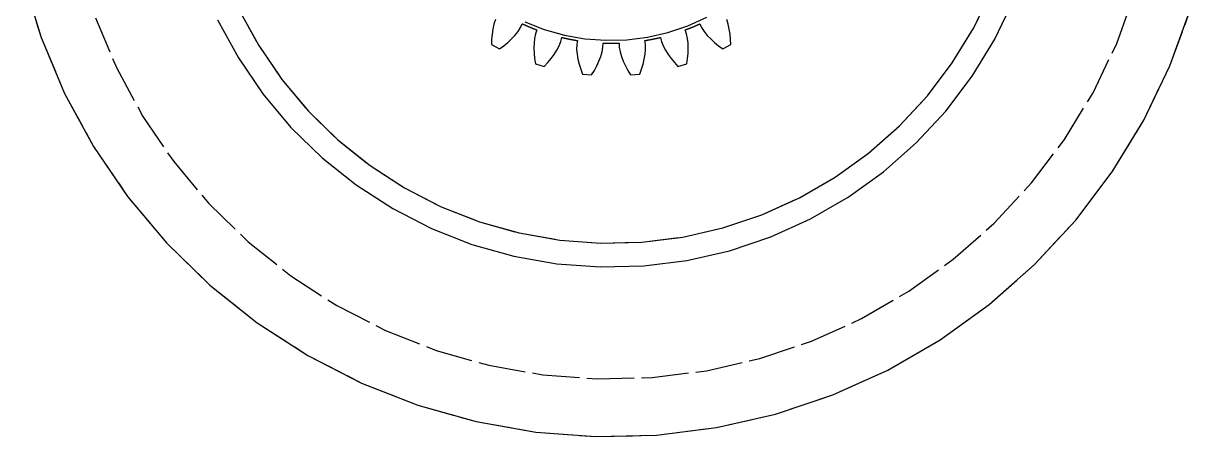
# Model space of a CAD drawing. Header units: millimetres. Extents: x -29 to 159, y -17 to 130.
# Drawn here: x -20.35 to 20.07, y 86.5 to 100.81 of the extents above; entities that cross this region are included whole.
import ezdxf

# ---------------------------------------------------------------- set-up
doc = ezdxf.new("R2010")
doc.units = ezdxf.units.MM
doc.linetypes.add('DASHED', pattern=[1.524, 1.27, -0.254])
doc.layers.add('HIDDEN', color=8, linetype='DASHED')
doc.layers.add('VISIBLE', color=7, linetype='CONTINUOUS')

msp = doc.modelspace()

# ---------------------------------------------------------------- linework, layer by layer
at = {"layer": 'HIDDEN'}
for points in [[(-20.35062, 102.31157), (-19.73355, 100.31105), (-18.92035, 98.38191), (-17.91911, 96.54333), (-16.73978, 94.81358), (-15.39409, 93.20985), (-13.8954, 91.74807), (-12.25862, 90.44277), (-10.5, 89.30694), (-8.63703, 88.35185), (-6.68822, 87.587), (-4.67294, 87.01999), (-2.61122, 86.65645), (-0.52354, 86.5), (1.56933, 86.55219), (3.64661, 86.81251), (5.68765, 87.27836), (7.67216, 87.94512), (9.58042, 88.80616), (11.39347, 89.85293), (13.09329, 91.07501), (14.66297, 92.46027), (16.08693, 93.99493), (17.35101, 95.66375), (18.44265, 97.45014), (19.351, 99.33634), (20.06703, 101.30361)], [(-17.85416, 100.99509), (-17.11841, 99.24968), (-16.21253, 97.5862), (-15.14552, 96.02119), (-13.92799, 94.57019), (-12.57203, 93.24763), (-11.09113, 92.06665), (-9.5, 91.03899), (-7.81445, 90.17486), (-6.05125, 89.48285), (-4.2279, 88.96984), (-2.36253, 88.64093), (-0.47368, 88.49938), (1.41987, 88.5466), (3.29932, 88.78213), (5.14597, 89.20361), (6.94148, 89.80687), (8.668, 90.58591), (10.30838, 91.53298), (11.84631, 92.63867), (13.2665, 93.892), (14.55484, 95.28051), (15.69854, 96.79039), (16.68621, 98.40665), (17.50805, 100.11321), (18.15588, 101.89312)], [(-17.85416, 100.99509), (-17.11841, 99.24968), (-16.21253, 97.5862), (-15.14552, 96.02119), (-13.92799, 94.57019), (-12.57203, 93.24763), (-11.09113, 92.06665), (-9.5, 91.03899), (-7.81445, 90.17486), (-6.05125, 89.48285), (-4.2279, 88.96984), (-2.36253, 88.64093), (-0.47368, 88.49938), (1.41987, 88.5466), (3.29932, 88.78213), (5.14597, 89.20361), (6.94148, 89.80687), (8.668, 90.58591), (10.30838, 91.53298), (11.84631, 92.63867), (13.2665, 93.892), (14.55484, 95.28051), (15.69854, 96.79039), (16.68621, 98.40665), (17.50805, 100.11321), (18.15588, 101.89312)], [(-12.88385, 101.28894), (-12.20206, 100.03695), (-11.39899, 98.85907), (-10.48264, 97.767), (-9.46211, 96.7716), (-8.34753, 95.88276), (-7.15, 95.10931), (-5.88141, 94.45894), (-4.55436, 93.93811), (-3.18205, 93.552), (-1.77811, 93.30445), (-0.35651, 93.19792), (1.06864, 93.23346), (2.48317, 93.41072), (3.87302, 93.72795), (5.22438, 94.18198), (6.52381, 94.76831), (7.75841, 95.4811), (8.9159, 96.31328), (9.98479, 97.25658), (10.95444, 98.30161), (11.81521, 99.438), (12.55857, 100.65444), (13.17711, 101.93886)], [(-4.05581, 100.7782), (-4.09309, 100.60965)], [(-4.05581, 100.7782), (-4.09309, 100.60965)], [(-4.00665, 100.93993), (-4.05581, 100.7782)], [(-4.00665, 100.93993), (-4.05581, 100.7782)], [(-3.22309, 100.52111), (-3.13389, 100.66031)], [(-3.22309, 100.52111), (-3.13389, 100.66031)], [(-3.13389, 100.66031), (-3.07447, 100.78987)], [(-3.13389, 100.66031), (-3.07447, 100.78987)], [(-3.07447, 100.78987), (-3.06653, 100.78624), (-3.05858, 100.78261), (-3.05063, 100.77899), (-3.04268, 100.77538), (-3.03472, 100.77178), (-3.02675, 100.76819), (-3.01879, 100.76461), (-3.01082, 100.76104), (-3.00284, 100.75748), (-2.99486, 100.75393), (-2.98688, 100.75039), (-2.97889, 100.74685), (-2.97089, 100.74333), (-2.9629, 100.73982), (-2.9549, 100.73631), (-2.94689, 100.73282), (-2.93888, 100.72933), (-2.93087, 100.72586), (-2.92285, 100.72239), (-2.91483, 100.71893), (-2.9068, 100.71549), (-2.89877, 100.71205), (-2.89074, 100.70862), (-2.8827, 100.7052), (-2.87466, 100.70179), (-2.86661, 100.69839), (-2.85856, 100.695), (-2.85051, 100.69162), (-2.84245, 100.68825), (-2.83439, 100.68489), (-2.82632, 100.68153), (-2.81825, 100.67819), (-2.81018, 100.67486), (-2.8021, 100.67153), (-2.79402, 100.66822), (-2.78594, 100.66492), (-2.77785, 100.66162), (-2.76975, 100.65834), (-2.76166, 100.65506), (-2.75355, 100.65179), (-2.74545, 100.64854), (-2.73734, 100.64529), (-2.72923, 100.64205), (-2.72111, 100.63883), (-2.71299, 100.63561), (-2.70487, 100.6324), (-2.69674, 100.6292), (-2.68861, 100.62601), (-2.68047, 100.62283), (-2.67233, 100.61966), (-2.66419, 100.6165), (-2.65604, 100.61335), (-2.64789, 100.61021), (-2.63974, 100.60708), (-2.63158, 100.60396), (-2.62342, 100.60085), (-2.61525, 100.59774), (-2.60708, 100.59465), (-2.59891, 100.59157), (-2.59073, 100.58849), (-2.58255, 100.58543), (-2.57437, 100.58238), (-2.56618, 100.57933)], [(-3.07447, 100.78987), (-3.06653, 100.78624), (-3.05858, 100.78261), (-3.05063, 100.77899), (-3.04268, 100.77538), (-3.03472, 100.77178), (-3.02675, 100.76819), (-3.01879, 100.76461), (-3.01082, 100.76104), (-3.00284, 100.75748), (-2.99486, 100.75393), (-2.98688, 100.75039), (-2.97889, 100.74685), (-2.97089, 100.74333), (-2.9629, 100.73982), (-2.9549, 100.73631), (-2.94689, 100.73282), (-2.93888, 100.72933), (-2.93087, 100.72586), (-2.92285, 100.72239), (-2.91483, 100.71893), (-2.9068, 100.71549), (-2.89877, 100.71205), (-2.89074, 100.70862), (-2.8827, 100.7052), (-2.87466, 100.70179), (-2.86661, 100.69839), (-2.85856, 100.695), (-2.85051, 100.69162), (-2.84245, 100.68825), (-2.83439, 100.68489), (-2.82632, 100.68153), (-2.81825, 100.67819), (-2.81018, 100.67486), (-2.8021, 100.67153), (-2.79402, 100.66822), (-2.78594, 100.66492), (-2.77785, 100.66162), (-2.76975, 100.65834), (-2.76166, 100.65506), (-2.75355, 100.65179), (-2.74545, 100.64854), (-2.73734, 100.64529), (-2.72923, 100.64205), (-2.72111, 100.63883), (-2.71299, 100.63561), (-2.70487, 100.6324), (-2.69674, 100.6292), (-2.68861, 100.62601), (-2.68047, 100.62283), (-2.67233, 100.61966), (-2.66419, 100.6165), (-2.65604, 100.61335), (-2.64789, 100.61021), (-2.63974, 100.60708), (-2.63158, 100.60396), (-2.62342, 100.60085), (-2.61525, 100.59774), (-2.60708, 100.59465), (-2.59891, 100.59157), (-2.59073, 100.58849), (-2.58255, 100.58543), (-2.57437, 100.58238), (-2.56618, 100.57933)], [(2.56618, 100.57933), (2.57437, 100.58238), (2.58255, 100.58543), (2.59073, 100.58849), (2.59891, 100.59157), (2.60708, 100.59465), (2.61525, 100.59774), (2.62342, 100.60085), (2.63158, 100.60396), (2.63974, 100.60708), (2.64789, 100.61021), (2.65604, 100.61335), (2.66419, 100.6165), (2.67233, 100.61966), (2.68047, 100.62283), (2.68861, 100.62601), (2.69674, 100.6292), (2.70487, 100.6324), (2.71299, 100.63561), (2.72111, 100.63883), (2.72923, 100.64205), (2.73734, 100.64529), (2.74545, 100.64854), (2.75355, 100.65179), (2.76166, 100.65506), (2.76975, 100.65834), (2.77785, 100.66162), (2.78594, 100.66492), (2.79402, 100.66822), (2.8021, 100.67153), (2.81018, 100.67486), (2.81825, 100.67819), (2.82632, 100.68153), (2.83439, 100.68489), (2.84245, 100.68825), (2.85051, 100.69162), (2.85856, 100.695), (2.86661, 100.69839), (2.87466, 100.70179), (2.8827, 100.7052), (2.89074, 100.70862), (2.89877, 100.71205), (2.9068, 100.71549), (2.91483, 100.71893), (2.92285, 100.72239), (2.93087, 100.72586), (2.93888, 100.72933), (2.94689, 100.73282), (2.9549, 100.73631), (2.9629, 100.73982), (2.97089, 100.74333), (2.97889, 100.74685), (2.98688, 100.75039), (2.99486, 100.75393), (3.00284, 100.75748), (3.01082, 100.76104), (3.01879, 100.76461), (3.02675, 100.76819), (3.03472, 100.77178), (3.04268, 100.77538), (3.05063, 100.77899), (3.05858, 100.78261), (3.06653, 100.78624), (3.07447, 100.78987)], [(2.56618, 100.57933), (2.57437, 100.58238), (2.58255, 100.58543), (2.59073, 100.58849), (2.59891, 100.59157), (2.60708, 100.59465), (2.61525, 100.59774), (2.62342, 100.60085), (2.63158, 100.60396), (2.63974, 100.60708), (2.64789, 100.61021), (2.65604, 100.61335), (2.66419, 100.6165), (2.67233, 100.61966), (2.68047, 100.62283), (2.68861, 100.62601), (2.69674, 100.6292), (2.70487, 100.6324), (2.71299, 100.63561), (2.72111, 100.63883), (2.72923, 100.64205), (2.73734, 100.64529), (2.74545, 100.64854), (2.75355, 100.65179), (2.76166, 100.65506), (2.76975, 100.65834), (2.77785, 100.66162), (2.78594, 100.66492), (2.79402, 100.66822), (2.8021, 100.67153), (2.81018, 100.67486), (2.81825, 100.67819), (2.82632, 100.68153), (2.83439, 100.68489), (2.84245, 100.68825), (2.85051, 100.69162), (2.85856, 100.695), (2.86661, 100.69839), (2.87466, 100.70179), (2.8827, 100.7052), (2.89074, 100.70862), (2.89877, 100.71205), (2.9068, 100.71549), (2.91483, 100.71893), (2.92285, 100.72239), (2.93087, 100.72586), (2.93888, 100.72933), (2.94689, 100.73282), (2.9549, 100.73631), (2.9629, 100.73982), (2.97089, 100.74333), (2.97889, 100.74685), (2.98688, 100.75039), (2.99486, 100.75393), (3.00284, 100.75748), (3.01082, 100.76104), (3.01879, 100.76461), (3.02675, 100.76819), (3.03472, 100.77178), (3.04268, 100.77538), (3.05063, 100.77899), (3.05858, 100.78261), (3.06653, 100.78624), (3.07447, 100.78987)], [(3.07447, 100.78987), (3.13389, 100.66031)], [(3.07447, 100.78987), (3.13389, 100.66031)], [(3.13389, 100.66031), (3.22309, 100.52111)], [(3.13389, 100.66031), (3.22309, 100.52111)], [(4.05581, 100.7782), (4.00665, 100.93993)], [(4.05581, 100.7782), (4.00665, 100.93993)], [(4.09309, 100.60965), (4.05581, 100.7782)], [(4.09309, 100.60965), (4.05581, 100.7782)], [(-4.13779, 100.25663), (-4.14657, 100.0735)], [(-4.13779, 100.25663), (-4.14657, 100.0735)], [(-4.12013, 100.43554), (-4.13779, 100.25663)], [(-4.12013, 100.43554), (-4.13779, 100.25663)], [(-4.09309, 100.60965), (-4.12013, 100.43554)], [(-4.09309, 100.60965), (-4.12013, 100.43554)], [(-3.57944, 100.14653), (-3.44969, 100.26575)], [(-3.57944, 100.14653), (-3.44969, 100.26575)], [(-3.44969, 100.26575), (-3.33026, 100.39039)], [(-3.44969, 100.26575), (-3.33026, 100.39039)], [(-3.33026, 100.39039), (-3.22309, 100.52111)], [(-3.33026, 100.39039), (-3.22309, 100.52111)], [(-2.65113, 100.2842), (-2.66779, 100.11598)], [(-2.65113, 100.2842), (-2.66779, 100.11598)], [(-2.61578, 100.4457), (-2.65113, 100.2842)], [(-2.61578, 100.4457), (-2.65113, 100.2842)], [(-2.56618, 100.57933), (-2.61578, 100.4457)], [(-2.56618, 100.57933), (-2.61578, 100.4457)], [(-1.74059, 100.18021), (-1.70759, 100.31888)], [(-1.74059, 100.18021), (-1.70759, 100.31888)], [(-1.70759, 100.31888), (-1.69909, 100.31686), (-1.69059, 100.31486), (-1.68208, 100.31286), (-1.67358, 100.31087), (-1.66507, 100.30889), (-1.65656, 100.30693), (-1.64805, 100.30497), (-1.63953, 100.30302), (-1.63101, 100.30109), (-1.62249, 100.29916), (-1.61397, 100.29724), (-1.60545, 100.29534), (-1.59692, 100.29344), (-1.58839, 100.29155), (-1.57986, 100.28968), (-1.57133, 100.28781), (-1.56279, 100.28596), (-1.55426, 100.28411), (-1.54572, 100.28227), (-1.53717, 100.28045), (-1.52863, 100.27863), (-1.52008, 100.27683), (-1.51154, 100.27503), (-1.50299, 100.27325), (-1.49443, 100.27147), (-1.48588, 100.26971), (-1.47732, 100.26795), (-1.46876, 100.26621), (-1.4602, 100.26447), (-1.45164, 100.26275), (-1.44307, 100.26103), (-1.43451, 100.25933), (-1.42594, 100.25764), (-1.41737, 100.25595), (-1.40879, 100.25428), (-1.40022, 100.25262), (-1.39164, 100.25096), (-1.38306, 100.24932), (-1.37448, 100.24769), (-1.3659, 100.24606), (-1.35732, 100.24445), (-1.34873, 100.24285), (-1.34014, 100.24126), (-1.33155, 100.23967), (-1.32296, 100.2381), (-1.31436, 100.23654), (-1.30577, 100.23499), (-1.29717, 100.23345), (-1.28857, 100.23192), (-1.27997, 100.23039), (-1.27137, 100.22888), (-1.26276, 100.22738), (-1.25415, 100.22589), (-1.24555, 100.22441), (-1.23694, 100.22294), (-1.22832, 100.22148), (-1.21971, 100.22003), (-1.2111, 100.21859), (-1.20248, 100.21716), (-1.19386, 100.21574), (-1.18524, 100.21434), (-1.17662, 100.21294), (-1.16799, 100.21155)], [(-1.70759, 100.31888), (-1.69909, 100.31686), (-1.69059, 100.31486), (-1.68208, 100.31286), (-1.67358, 100.31087), (-1.66507, 100.30889), (-1.65656, 100.30693), (-1.64805, 100.30497), (-1.63953, 100.30302), (-1.63101, 100.30109), (-1.62249, 100.29916), (-1.61397, 100.29724), (-1.60545, 100.29534), (-1.59692, 100.29344), (-1.58839, 100.29155), (-1.57986, 100.28968), (-1.57133, 100.28781), (-1.56279, 100.28596), (-1.55426, 100.28411), (-1.54572, 100.28227), (-1.53717, 100.28045), (-1.52863, 100.27863), (-1.52008, 100.27683), (-1.51154, 100.27503), (-1.50299, 100.27325), (-1.49443, 100.27147), (-1.48588, 100.26971), (-1.47732, 100.26795), (-1.46876, 100.26621), (-1.4602, 100.26447), (-1.45164, 100.26275), (-1.44307, 100.26103), (-1.43451, 100.25933), (-1.42594, 100.25764), (-1.41737, 100.25595), (-1.40879, 100.25428), (-1.40022, 100.25262), (-1.39164, 100.25096), (-1.38306, 100.24932), (-1.37448, 100.24769), (-1.3659, 100.24606), (-1.35732, 100.24445), (-1.34873, 100.24285), (-1.34014, 100.24126), (-1.33155, 100.23967), (-1.32296, 100.2381), (-1.31436, 100.23654), (-1.30577, 100.23499), (-1.29717, 100.23345), (-1.28857, 100.23192), (-1.27997, 100.23039), (-1.27137, 100.22888), (-1.26276, 100.22738), (-1.25415, 100.22589), (-1.24555, 100.22441), (-1.23694, 100.22294), (-1.22832, 100.22148), (-1.21971, 100.22003), (-1.2111, 100.21859), (-1.20248, 100.21716), (-1.19386, 100.21574), (-1.18524, 100.21434), (-1.17662, 100.21294), (-1.16799, 100.21155)], [(1.16799, 100.21155), (1.17662, 100.21294), (1.18524, 100.21434), (1.19386, 100.21574), (1.20248, 100.21716), (1.2111, 100.21859), (1.21971, 100.22003), (1.22832, 100.22148), (1.23694, 100.22294), (1.24555, 100.22441), (1.25415, 100.22589), (1.26276, 100.22738), (1.27137, 100.22888), (1.27997, 100.23039), (1.28857, 100.23192), (1.29717, 100.23345), (1.30577, 100.23499), (1.31436, 100.23654), (1.32296, 100.2381), (1.33155, 100.23967), (1.34014, 100.24126), (1.34873, 100.24285), (1.35732, 100.24445), (1.3659, 100.24606), (1.37448, 100.24769), (1.38306, 100.24932), (1.39164, 100.25096), (1.40022, 100.25262), (1.40879, 100.25428), (1.41737, 100.25595), (1.42594, 100.25764), (1.43451, 100.25933), (1.44307, 100.26103), (1.45164, 100.26275), (1.4602, 100.26447), (1.46876, 100.26621), (1.47732, 100.26795), (1.48588, 100.26971), (1.49443, 100.27147), (1.50299, 100.27325), (1.51154, 100.27503), (1.52008, 100.27683), (1.52863, 100.27863), (1.53717, 100.28045), (1.54572, 100.28227), (1.55426, 100.28411), (1.56279, 100.28596), (1.57133, 100.28781), (1.57986, 100.28968), (1.58839, 100.29155), (1.59692, 100.29344), (1.60545, 100.29534), (1.61397, 100.29724), (1.62249, 100.29916), (1.63101, 100.30109), (1.63953, 100.30302), (1.64805, 100.30497), (1.65656, 100.30693), (1.66507, 100.30889), (1.67358, 100.31087), (1.68208, 100.31286), (1.69059, 100.31486), (1.69909, 100.31686), (1.70759, 100.31888)], [(1.16799, 100.21155), (1.17662, 100.21294), (1.18524, 100.21434), (1.19386, 100.21574), (1.20248, 100.21716), (1.2111, 100.21859), (1.21971, 100.22003), (1.22832, 100.22148), (1.23694, 100.22294), (1.24555, 100.22441), (1.25415, 100.22589), (1.26276, 100.22738), (1.27137, 100.22888), (1.27997, 100.23039), (1.28857, 100.23192), (1.29717, 100.23345), (1.30577, 100.23499), (1.31436, 100.23654), (1.32296, 100.2381), (1.33155, 100.23967), (1.34014, 100.24126), (1.34873, 100.24285), (1.35732, 100.24445), (1.3659, 100.24606), (1.37448, 100.24769), (1.38306, 100.24932), (1.39164, 100.25096), (1.40022, 100.25262), (1.40879, 100.25428), (1.41737, 100.25595), (1.42594, 100.25764), (1.43451, 100.25933), (1.44307, 100.26103), (1.45164, 100.26275), (1.4602, 100.26447), (1.46876, 100.26621), (1.47732, 100.26795), (1.48588, 100.26971), (1.49443, 100.27147), (1.50299, 100.27325), (1.51154, 100.27503), (1.52008, 100.27683), (1.52863, 100.27863), (1.53717, 100.28045), (1.54572, 100.28227), (1.55426, 100.28411), (1.56279, 100.28596), (1.57133, 100.28781), (1.57986, 100.28968), (1.58839, 100.29155), (1.59692, 100.29344), (1.60545, 100.29534), (1.61397, 100.29724), (1.62249, 100.29916), (1.63101, 100.30109), (1.63953, 100.30302), (1.64805, 100.30497), (1.65656, 100.30693), (1.66507, 100.30889), (1.67358, 100.31087), (1.68208, 100.31286), (1.69059, 100.31486), (1.69909, 100.31686), (1.70759, 100.31888)], [(1.70759, 100.31888), (1.74059, 100.18021)], [(1.70759, 100.31888), (1.74059, 100.18021)], [(2.61578, 100.4457), (2.56618, 100.57933)], [(2.61578, 100.4457), (2.56618, 100.57933)], [(2.65113, 100.2842), (2.61578, 100.4457)], [(2.65113, 100.2842), (2.61578, 100.4457)], [(2.66779, 100.11598), (2.65113, 100.2842)], [(2.66779, 100.11598), (2.65113, 100.2842)], [(3.22309, 100.52111), (3.33026, 100.39039)], [(3.22309, 100.52111), (3.33026, 100.39039)], [(3.33026, 100.39039), (3.44969, 100.26575)], [(3.33026, 100.39039), (3.44969, 100.26575)], [(3.44969, 100.26575), (3.57944, 100.14653)], [(3.44969, 100.26575), (3.57944, 100.14653)], [(4.12013, 100.43554), (4.09309, 100.60965)], [(4.12013, 100.43554), (4.09309, 100.60965)], [(4.13779, 100.25663), (4.12013, 100.43554)], [(4.13779, 100.25663), (4.12013, 100.43554)], [(4.14657, 100.0735), (4.13779, 100.25663)], [(4.14657, 100.0735), (4.13779, 100.25663)], [(-4.14657, 100.0735), (-3.86577, 99.92341)], [(-4.14657, 100.0735), (-3.86577, 99.92341)], [(-3.86577, 99.92341), (-3.71838, 100.03245)], [(-3.86577, 99.92341), (-3.71838, 100.03245)], [(-3.71838, 100.03245), (-3.57944, 100.14653)], [(-3.71838, 100.03245), (-3.57944, 100.14653)], [(-2.66779, 100.11598), (-2.67147, 99.9434)], [(-2.66779, 100.11598), (-2.67147, 99.9434)], [(-2.67147, 99.9434), (-2.66403, 99.76735)], [(-2.67147, 99.9434), (-2.66403, 99.76735)], [(-1.97335, 99.73162), (-1.88053, 99.87717)], [(-1.97335, 99.73162), (-1.88053, 99.87717)], [(-1.88053, 99.87717), (-1.80092, 100.02629)], [(-1.88053, 99.87717), (-1.80092, 100.02629)], [(-1.80092, 100.02629), (-1.74059, 100.18021)], [(-1.80092, 100.02629), (-1.74059, 100.18021)], [(-1.19057, 100.07081), (-1.19373, 99.90551)], [(-1.19057, 100.07081), (-1.19373, 99.90551)], [(-1.19373, 99.90551), (-1.17725, 99.73728)], [(-1.19373, 99.90551), (-1.17725, 99.73728)], [(-1.16799, 100.21155), (-1.19057, 100.07081)], [(-1.16799, 100.21155), (-1.19057, 100.07081)], [(-0.30954, 99.81843), (-0.2804, 99.98116)], [(-0.30954, 99.81843), (-0.2804, 99.98116)], [(-0.2804, 99.98116), (-0.27508, 100.1236)], [(-0.2804, 99.98116), (-0.27508, 100.1236)], [(-0.27508, 100.1236), (-0.26635, 100.12328), (-0.25762, 100.12297), (-0.24889, 100.12267), (-0.24016, 100.12238), (-0.23143, 100.12211), (-0.2227, 100.12184), (-0.21397, 100.12158), (-0.20524, 100.12133), (-0.19651, 100.12109), (-0.18778, 100.12086), (-0.17905, 100.12065), (-0.17031, 100.12044), (-0.16158, 100.12024), (-0.15285, 100.12006), (-0.14412, 100.11988), (-0.13538, 100.11972), (-0.12665, 100.11956), (-0.11791, 100.11942), (-0.10918, 100.11928), (-0.10045, 100.11916), (-0.09171, 100.11904), (-0.08298, 100.11894), (-0.07424, 100.11885), (-0.06551, 100.11876), (-0.05678, 100.11869), (-0.04804, 100.11863), (-0.03931, 100.11858), (-0.03057, 100.11854), (-0.02184, 100.11851), (-0.0131, 100.11848), (-0.00437, 100.11847), (0.00437, 100.11847), (0.0131, 100.11848), (0.02184, 100.11851), (0.03057, 100.11854), (0.03931, 100.11858), (0.04804, 100.11863), (0.05678, 100.11869), (0.06551, 100.11876), (0.07424, 100.11885), (0.08298, 100.11894), (0.09171, 100.11904), (0.10045, 100.11916), (0.10918, 100.11928), (0.11791, 100.11942), (0.12665, 100.11956), (0.13538, 100.11972), (0.14412, 100.11988), (0.15285, 100.12006), (0.16158, 100.12024), (0.17031, 100.12044), (0.17905, 100.12065), (0.18778, 100.12086), (0.19651, 100.12109), (0.20524, 100.12133), (0.21397, 100.12158), (0.2227, 100.12184), (0.23143, 100.12211), (0.24016, 100.12238), (0.24889, 100.12267), (0.25762, 100.12297), (0.26635, 100.12328), (0.27508, 100.1236)], [(-0.27508, 100.1236), (-0.26635, 100.12328), (-0.25762, 100.12297), (-0.24889, 100.12267), (-0.24016, 100.12238), (-0.23143, 100.12211), (-0.2227, 100.12184), (-0.21397, 100.12158), (-0.20524, 100.12133), (-0.19651, 100.12109), (-0.18778, 100.12086), (-0.17905, 100.12065), (-0.17031, 100.12044), (-0.16158, 100.12024), (-0.15285, 100.12006), (-0.14412, 100.11988), (-0.13538, 100.11972), (-0.12665, 100.11956), (-0.11791, 100.11942), (-0.10918, 100.11928), (-0.10045, 100.11916), (-0.09171, 100.11904), (-0.08298, 100.11894), (-0.07424, 100.11885), (-0.06551, 100.11876), (-0.05678, 100.11869), (-0.04804, 100.11863), (-0.03931, 100.11858), (-0.03057, 100.11854), (-0.02184, 100.11851), (-0.0131, 100.11848), (-0.00437, 100.11847), (0.00437, 100.11847), (0.0131, 100.11848), (0.02184, 100.11851), (0.03057, 100.11854), (0.03931, 100.11858), (0.04804, 100.11863), (0.05678, 100.11869), (0.06551, 100.11876), (0.07424, 100.11885), (0.08298, 100.11894), (0.09171, 100.11904), (0.10045, 100.11916), (0.10918, 100.11928), (0.11791, 100.11942), (0.12665, 100.11956), (0.13538, 100.11972), (0.14412, 100.11988), (0.15285, 100.12006), (0.16158, 100.12024), (0.17031, 100.12044), (0.17905, 100.12065), (0.18778, 100.12086), (0.19651, 100.12109), (0.20524, 100.12133), (0.21397, 100.12158), (0.2227, 100.12184), (0.23143, 100.12211), (0.24016, 100.12238), (0.24889, 100.12267), (0.25762, 100.12297), (0.26635, 100.12328), (0.27508, 100.1236)], [(0.27508, 100.1236), (0.2804, 99.98116)], [(0.27508, 100.1236), (0.2804, 99.98116)], [(0.2804, 99.98116), (0.30954, 99.81843)], [(0.2804, 99.98116), (0.30954, 99.81843)], [(1.19057, 100.07081), (1.16799, 100.21155)], [(1.19057, 100.07081), (1.16799, 100.21155)], [(1.17725, 99.73728), (1.19373, 99.90551)], [(1.17725, 99.73728), (1.19373, 99.90551)], [(1.19373, 99.90551), (1.19057, 100.07081)], [(1.19373, 99.90551), (1.19057, 100.07081)], [(1.74059, 100.18021), (1.80092, 100.02629)], [(1.74059, 100.18021), (1.80092, 100.02629)], [(1.80092, 100.02629), (1.88053, 99.87717)], [(1.80092, 100.02629), (1.88053, 99.87717)], [(1.88053, 99.87717), (1.97335, 99.73162)], [(1.88053, 99.87717), (1.97335, 99.73162)], [(2.66403, 99.76735), (2.67147, 99.9434)], [(2.66403, 99.76735), (2.67147, 99.9434)], [(2.67147, 99.9434), (2.66779, 100.11598)], [(2.67147, 99.9434), (2.66779, 100.11598)], [(3.57944, 100.14653), (3.71838, 100.03245)], [(3.57944, 100.14653), (3.71838, 100.03245)], [(3.71838, 100.03245), (3.86577, 99.92341)], [(3.71838, 100.03245), (3.86577, 99.92341)], [(3.86577, 99.92341), (4.14657, 100.0735)], [(3.86577, 99.92341), (4.14657, 100.0735)], [(-2.66403, 99.76735), (-2.64645, 99.58844)], [(-2.66403, 99.76735), (-2.64645, 99.58844)], [(-2.64645, 99.58844), (-2.61933, 99.40712)], [(-2.64645, 99.58844), (-2.61933, 99.40712)], [(-2.31465, 99.31469), (-2.19136, 99.45039)], [(-2.31465, 99.31469), (-2.19136, 99.45039)], [(-2.19136, 99.45039), (-2.07734, 99.58938)], [(-2.19136, 99.45039), (-2.07734, 99.58938)], [(-2.07734, 99.58938), (-1.97335, 99.73162)], [(-2.07734, 99.58938), (-1.97335, 99.73162)], [(-1.17725, 99.73728), (-1.14719, 99.56729)], [(-1.17725, 99.73728), (-1.14719, 99.56729)], [(-1.14719, 99.56729), (-1.10555, 99.39608)], [(-1.14719, 99.56729), (-1.10555, 99.39608)], [(-0.49541, 99.33599), (-0.42117, 99.49578)], [(-0.49541, 99.33599), (-0.42117, 99.49578)], [(-0.42117, 99.49578), (-0.35853, 99.65664)], [(-0.42117, 99.49578), (-0.35853, 99.65664)], [(-0.35853, 99.65664), (-0.30954, 99.81843)], [(-0.35853, 99.65664), (-0.30954, 99.81843)], [(0.30954, 99.81843), (0.35853, 99.65664)], [(0.30954, 99.81843), (0.35853, 99.65664)], [(0.35853, 99.65664), (0.42117, 99.49578)], [(0.35853, 99.65664), (0.42117, 99.49578)], [(0.42117, 99.49578), (0.49541, 99.33599)], [(0.42117, 99.49578), (0.49541, 99.33599)], [(1.10555, 99.39608), (1.14719, 99.56729)], [(1.10555, 99.39608), (1.14719, 99.56729)], [(1.14719, 99.56729), (1.17725, 99.73728)], [(1.14719, 99.56729), (1.17725, 99.73728)], [(1.97335, 99.73162), (2.07734, 99.58938)], [(1.97335, 99.73162), (2.07734, 99.58938)], [(2.07734, 99.58938), (2.19136, 99.45039)], [(2.07734, 99.58938), (2.19136, 99.45039)], [(2.19136, 99.45039), (2.31465, 99.31469)], [(2.19136, 99.45039), (2.31465, 99.31469)], [(2.61933, 99.40712), (2.64645, 99.58844)], [(2.61933, 99.40712), (2.64645, 99.58844)], [(2.64645, 99.58844), (2.66403, 99.76735)], [(2.64645, 99.58844), (2.66403, 99.76735)], [(-2.61933, 99.40712), (-2.31465, 99.31469)], [(-2.61933, 99.40712), (-2.31465, 99.31469)], [(-1.10555, 99.39608), (-1.0534, 99.22404)], [(-1.10555, 99.39608), (-1.0534, 99.22404)], [(-1.0534, 99.22404), (-0.99143, 99.05149)], [(-1.0534, 99.22404), (-0.99143, 99.05149)], [(-0.99143, 99.05149), (-0.67457, 99.02028)], [(-0.99143, 99.05149), (-0.67457, 99.02028)], [(-0.67457, 99.02028), (-0.58012, 99.17743)], [(-0.67457, 99.02028), (-0.58012, 99.17743)], [(-0.58012, 99.17743), (-0.49541, 99.33599)], [(-0.58012, 99.17743), (-0.49541, 99.33599)], [(0.49541, 99.33599), (0.58012, 99.17743)], [(0.49541, 99.33599), (0.58012, 99.17743)], [(0.58012, 99.17743), (0.67457, 99.02028)], [(0.58012, 99.17743), (0.67457, 99.02028)], [(0.67457, 99.02028), (0.99143, 99.05149)], [(0.67457, 99.02028), (0.99143, 99.05149)], [(0.99143, 99.05149), (1.0534, 99.22404)], [(0.99143, 99.05149), (1.0534, 99.22404)], [(1.0534, 99.22404), (1.10555, 99.39608)], [(1.0534, 99.22404), (1.10555, 99.39608)], [(2.31465, 99.31469), (2.61933, 99.40712)], [(2.31465, 99.31469), (2.61933, 99.40712)]]:
    msp.add_lwpolyline(points, dxfattribs=at)
at = {"layer": 'VISIBLE'}
for points in [[(-20.35062, 102.31157), (-19.73355, 100.31105), (-18.92035, 98.38191), (-17.91911, 96.54333), (-16.73978, 94.81358), (-15.39409, 93.20985), (-13.8954, 91.74807), (-12.25862, 90.44277), (-10.5, 89.30694), (-8.63703, 88.35185), (-6.68822, 87.587), (-4.67294, 87.01999), (-2.61122, 86.65645), (-0.52354, 86.5), (1.56933, 86.55219), (3.64661, 86.81251), (5.68765, 87.27836), (7.67216, 87.94512), (9.58042, 88.80616), (11.39347, 89.85293), (13.09329, 91.07501), (14.66297, 92.46027), (16.08693, 93.99493), (17.35101, 95.66375), (18.44265, 97.45014), (19.351, 99.33634), (20.06703, 101.30361)], [(-12.88385, 101.28894), (-12.20206, 100.03695), (-11.39899, 98.85907), (-10.48264, 97.767), (-9.46211, 96.7716), (-8.34753, 95.88276), (-7.15, 95.10931), (-5.88141, 94.45894), (-4.55436, 93.93811), (-3.18205, 93.552), (-1.77811, 93.30445), (-0.35651, 93.19792), (1.06864, 93.23346), (2.48317, 93.41072), (3.87302, 93.72795), (5.22438, 94.18198), (6.52381, 94.76831), (7.75841, 95.4811), (8.9159, 96.31328), (9.98479, 97.25658), (10.95444, 98.30161), (11.81521, 99.438), (12.55857, 100.65444), (13.17711, 101.93886)], [(-13.62649, 100.9313), (-12.9054, 99.60715), (-12.05604, 98.36138), (-11.08687, 97.20636), (-10.00751, 96.15358), (-8.82869, 95.21351), (-7.56213, 94.39548), (-6.22041, 93.70762), (-4.81688, 93.15677), (-3.36547, 92.74841), (-1.88061, 92.48659), (-0.37706, 92.37391), (1.13024, 92.4115), (2.6263, 92.59898), (4.09626, 92.93449), (5.52551, 93.41469), (6.89985, 94.03482), (8.20561, 94.7887), (9.42982, 95.66885), (10.56032, 96.66651), (11.58586, 97.77178), (12.49625, 98.97367), (13.28245, 100.26023), (13.93665, 101.61868)], [(-2.99181, 100.86294), (-2.31676, 100.598), (-1.61868, 100.40159), (-0.90451, 100.27566), (-0.18135, 100.22147), (0.54361, 100.23955), (1.26316, 100.32972), (1.97017, 100.49109), (2.65759, 100.72205), (3.3186, 101.02031)]]:
    msp.add_lwpolyline(points, dxfattribs=at)

doc.saveas('drawing.dxf')
